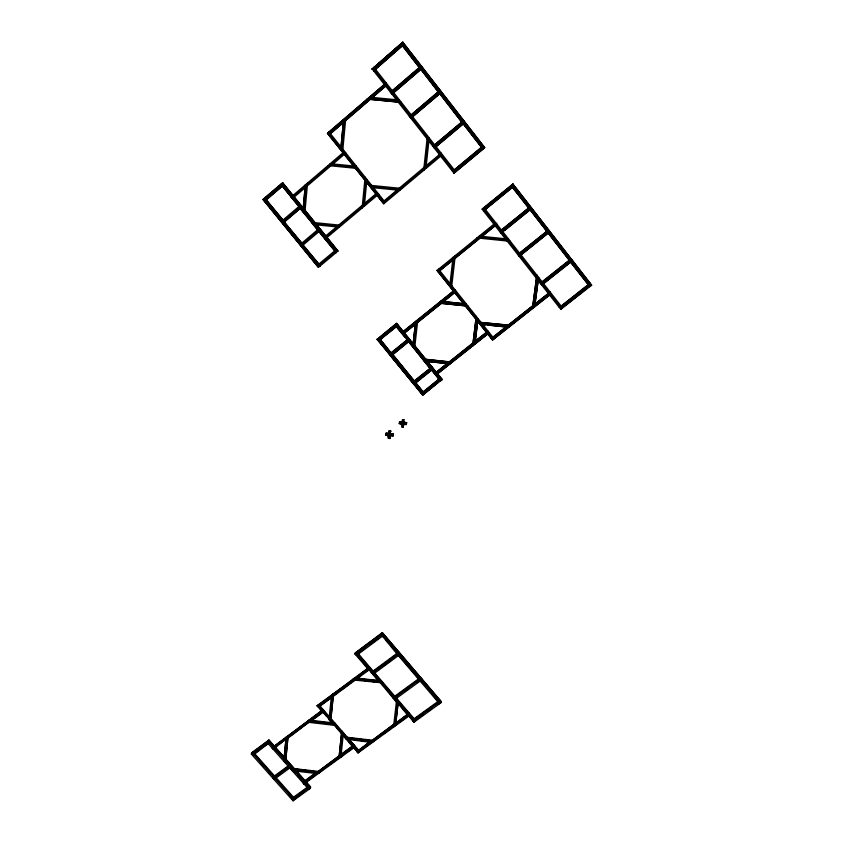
<?xml version="1.0" encoding="UTF-8"?>
<svg xmlns="http://www.w3.org/2000/svg" width="843" height="843" viewBox="0 0 843 843"><rect width="100%" height="100%" fill="white"/><g stroke="black" fill="none" stroke-linecap="round" stroke-linejoin="round"><path stroke-width="1.26" d="M418.792 678.636L418.792 679.511L398.391 655.633L398.423 654.8M333.976 724.653L333.87 725.275L306.778 722.124L309.434 722.114L311.425 720.639L308.833 720.343L311.362 720.955L324.155 711.503L323.027 709.838L271.931 747.899L321.668 710.586L321.562 711.197L317.242 705.528L369.266 667.487L367.632 668.689L355.019 654.042L355.166 652.935L382.406 632.608L441.121 701.365L441.174 702.577L413.839 722.346L413.85 721.092L412.153 719.111M421.163 65.965L390.425 92.34M417.833 319.571L414.566 349.181M412.533 720.354L413.839 721.871L415.473 720.691L414.166 719.174L412.533 720.354L438.212 702.24L439.825 700.133L414.176 718.71L414.155 719.637L396.073 698.626L396.115 697.719L414.64 719.248M417.517 322.574L441.226 303.491M410.246 714.622L408.613 715.802L407.454 714.442L409.076 713.262L410.235 715.085L358.054 752.925L353.754 747.277L348.433 751.145M408.613 715.644L413.839 722.346M409.076 713.262L356.884 751.587L358.338 750.228M422.649 67.872L391.911 94.226L420.668 69.569M415.293 324.365L404.355 333.185M413.249 383.228L411.616 381.099M412.785 347.158L415.61 321.362L412.796 347M412.543 382.364L431.995 366.926L413.576 381.552M398.36 701.281L396.716 698.9L393.512 726.908L395.546 725.423L398.37 700.828M399.413 652.809L373.217 671.913M400.077 653.588L400.035 654.421L372.722 674.611L372.806 673.747L368.981 669.3M396.41 701.471L396.389 702.071L380.024 682.451M395.546 725.423L397.569 723.652M395.81 723.347L407.454 714.295L407.443 714.906L398.065 703.399L395.852 722.556M393.523 726.592L393.786 724.516L395.82 723.031M393.776 724.822L393.797 724.2L371.774 740.786L344.713 737.309L347.305 737.614L348.96 739.501L346.378 739.195L344.713 737.309M397.095 653.241L397.064 654.084L380.741 634.094L383.196 636.971M393.165 697.382L393.123 698.289L420.446 678.309L420.446 677.435L394.218 696.613M388.865 435.346L388.981 433.091L388.56 435.483L388.676 434.092L388.897 435.894L390.509 435.536M390.425 434.145L390.172 435.81L388.444 435.104M389.403 432.596C391.236 432.343 390.604 437.201 389.887 433.323M403.85 423.903L406.263 424.566L402.037 424.018L403.47 424.577M403.765 422.901C411.9 423.449 401.985 420.942 403.818 424.303M403.649 424.672L402.332 423.776M403.755 423.46C402.87 420.246 401.605 423.713 403.702 424.64C403.723 426.769 400.573 424.925 402.406 423.892M403.47 423.639L403.365 425.293L403.776 422.659M403.987 419.74L402.522 419.593L403.987 419.74L403.734 422.817M408.918 338.475L389.413 354.429L409.983 379.097M402.185 423.871L402.259 421.974L403.702 422.522L402.237 422.375L402.522 419.593M382.975 682.935L355.166 680.185L355.23 679.606L353.143 681.155M401.721 424.082L399.319 423.418L401.721 424.082L401.911 422.248L399.477 421.985L399.287 423.818M401.911 422.248L399.477 421.985M401.742 426.811L403.207 426.958L401.742 426.811L402.069 423.713M381.278 681.439L378.349 680.659L380.024 682.598L382.975 682.935L381.31 680.996L357.2 678.678L360.435 675.749M407.158 339.887L396.315 326.694M374.397 740.765L371.795 740.47L369.782 741.935L372.374 742.23L374.418 740.449M441.174 702.577L382.322 633.673L382.406 632.608M304.049 211.287L306.262 185.492M307.569 183.047L304.755 214.101L305.187 210.75M329.834 134.206L343.301 122.614L340.741 149.938L341.067 146.945M340.741 149.938L343.586 119.569M341.805 149.59L344.524 120.085M342.606 152.267L345.851 117.62M283.933 760.786L284.186 758.163L285.84 760.028L285.471 763.147L288.148 735.644L286.093 737.425L283.817 761.282L285.587 762.652M286.167 737.109L284.07 758.658L274.67 748.068L276.925 745.876M284.85 760.565L287.041 737.562M362.09 208.095L365.103 177.093M363.365 205.671L365.883 179.738M364.334 206.208L366.947 179.411M371.478 672.198L371.394 673.062L398.707 652.861L398.739 652.029L372.532 671.428M337.463 692.767L333.28 695.865L330.646 721.587L328.981 719.68L331.51 694.948L331.162 697.962M329.982 719.121L332.342 695.707M373.133 740.302L347.348 737.288L347.263 737.931L330.888 719.195L333.522 693.452L333.227 696.17L320.403 705.412M354.366 679.5L352.574 679.595L354.65 677.793L378.359 680.512L378.317 681.102L368.876 669.5L365.714 671.839M389.94 433.671L393.07 434.682L393.165 433.85L390.72 433.587L390.478 435.852L392.922 436.116L393.007 435.273M322.848 711.935L352.511 746.592L352.585 745.939L341.215 754.211L340.93 756.898L338.939 758.342L341.541 733.305M339.118 756.729L341.794 730.934L341.499 733.631L343.154 735.517M340.056 756.445L342.448 733.389M340.93 756.898L343.449 732.83L341.742 731.25M358.085 752.588L356.926 751.261L358.085 752.588L363.502 748.363M390.488 435.747L385.936 435.367L386.199 433.102L388.981 433.091M367.632 668.689L367.696 668.12M388.37 435.631L388.634 433.365L388.528 434.198L386.083 433.934L386.199 433.102M389.961 437.665L389.866 438.508L388.402 438.349C385.841 433.112 392.385 433.955 390.003 435.947M389.866 435.157L390.699 430.868L389.234 430.71L388.528 434.198L389.013 433.481M389.866 438.508L390.499 434.145L390.256 435.705M358.054 752.925L349.002 741.84M392.922 436.116L393.165 433.85M402.606 334.45L456.295 291.351M423.945 167.472L423.618 170.476L427.412 135.491L427.043 138.916M424.935 168.02L428.149 138.4M425.915 168.558L429.256 137.852M403.502 424.177L403.207 426.958L401.774 426.4M413.86 346.578L416.568 321.973M406.263 424.566L406.442 422.733M455.03 289.771L401.331 333.048L453.429 291.056L436.948 270.329L463.323 303.354M304.513 781.061L302.848 782.715L353.965 745.233L355.135 746.571L353.723 747.604L352.553 746.266L353.976 745.233L355.103 746.898L304.007 784.022L305.672 782.378L304.544 780.892L315.725 772.757L315.609 773.431L292.215 770.744L290.677 768.373L317.59 771.988L339.223 755.665L339.128 756.319M390.478 435.852L390.572 435.009L390.172 435.81M390.625 434.419L390.72 433.587M389.877 433.428L390.035 435.852L390.32 435.136M390.13 436.126L390.709 433.692M390.699 430.868L390.604 431.69L389.139 431.532L389.234 430.71M394.672 724.969L397.38 701.376M449.688 286.378L453.018 257.263L452.68 260.16M450.731 285.988L454.008 257.842M455.315 255.461L451.458 288.538M388.402 438.349L388.507 437.506M388.655 435.968L388.475 434.788L388.56 435.483M388.876 434.566L389.055 433.176M389.129 432.902L389.687 432.554M389.224 434.366L388.602 435.062L388.823 433.45M472.66 345.851L476.263 316.315L472.691 345.957L472.965 342.932L475.252 341.257M473.956 343.554L476.969 318.844M349.002 739.185L358.307 750.555L369.814 741.608L369.75 742.251L346.378 739.195M357.99 654.379L358.096 653.557L373.112 670.996L373.027 671.86L356.705 652.419L358.043 653.968L356.41 655.18L355.072 653.631L356.705 652.419L357.99 654.379L383.66 635.243L382.353 633.272L380.709 634.494M385.936 435.367L386.041 434.524M533.798 306.104L537.549 277.874M535.031 303.944L538.614 277.336L534.683 306.546M343.112 735.844L343.196 735.201M341.13 754.864L341.215 754.211M403.597 422.512L403.428 423.734L402.164 423.639M388.634 434.999C388.096 433.218 391.616 434.798 389.255 434.198M336.515 725.265L334.85 723.368L332.258 723.062L333.923 724.969L336.515 725.265L332.7 724.506M413.049 343.575L396.684 323.301L377.148 339.413L422.67 395.167L442.111 379.287L414.345 345.166M390.53 433.639L388.781 433.639M320.224 771.946L317.653 771.651L315.672 773.094L318.243 773.389L320.277 771.608M329.318 716.666L329.213 717.288L318.601 704.78L319.782 706.128L318.369 707.182L317.189 705.833L318.601 704.78M394.914 324.808L404.714 336.873M318.243 773.389L323.396 769.343M307.505 787.952L291.752 799.385L291.857 798.858L293.164 800.323L294.723 799.196L293.406 797.731L291.752 799.385L293.522 797.215L309.255 785.792L307.6 787.436L308.812 789.427L307.505 787.952L307.695 786.919L304.323 783.126M294.997 769.322L268.97 739.975L251.709 752.778L251.33 754.085L293.058 800.85L310.372 788.3L310.624 786.919L296.736 771.271M309.255 785.792L310.466 787.784L308.812 789.427L289.771 767.984L289.992 766.982M305.703 782.199L310.372 788.3M318.422 706.877L319.782 706.128M304.544 780.892L304.407 781.577L295.082 771.071L295.229 770.397M304.007 784.022L302.943 782.199M311.362 720.955L311.488 720.333L334.903 723.052L332.258 723.062M309.497 721.808L287.842 738.331L287.99 737.699M293.058 800.85L293.343 799.449M319.012 771.461L293.585 768.542L293.438 769.206L285.724 760.523L288.074 735.96M288.675 765.507L288.454 766.498L268.39 743.916L270.087 742.272L268.759 740.776L267.189 741.935L268.527 743.431M440.078 90.296L409.329 116.418M286.019 739.163L273.111 749.227L274.797 747.583L273.617 746.255M274.27 778.5L274.028 779.522L291.33 766.845L291.552 765.844L287.484 768.816M272.953 777.025L272.711 778.047L290.013 765.36L290.234 764.359L273.975 776.287M378.655 340.846L398.065 325.272L380.614 339.255M440.794 91.297L483.84 146.682M378.897 338.001L391.163 353.027L380.393 339.434M273.659 746.097L273.49 746.74L268.622 741.26L268.97 739.975M377.148 339.413L383.807 347.021M441.553 92.193L410.804 118.305L440.552 93.036M270.087 742.272L254.207 754.422L254.491 753.442L274.502 775.887L274.26 776.909L253.026 752.441L254.354 753.937L252.805 755.086L251.477 753.589L253.026 752.441M389.582 436.094L388.707 435.683L388.718 433.903M403.797 423.123L403.523 423.734M388.581 434.956L389.687 435.199M390.372 435.462L390.309 434.777M390.414 433.755L390.288 434.419M432.807 146.345L463.566 120.528M434.64 144.806L412.638 116.745M390.457 434.556L390.298 435.241M434.261 148.199L465.03 122.404M436.105 146.661L455.778 171.709M441.163 153.078L382.469 202.172M388.834 434.113L389.361 433.713M390.53 435.325C389.993 436.843 390.499 434.387 388.76 435.136M338.054 251.035L282.711 182.826L338.001 251.088L318.401 267.442L262.942 199.517L282.489 182.836M440.626 156.261L442.48 154.712L383.744 203.816L377.148 195.471M336.473 249.359L317.042 265.577M402.828 42.15L372.163 69.094L402.828 42.15L484.799 147.63L453.903 173.237L484.736 147.662M372.142 69.031L402.849 42.276M402.48 45.817L404.324 44.078L373.628 70.928L402.469 45.691L419.308 67.556L401.005 44.015M388.855 434.366L389.066 433.534M386.136 82.899L327.432 133.32L343.038 152.762M386.136 82.899L327.432 133.32L353.459 165.818M385.862 84.511L328.949 133.489L383.913 202.32L440.9 154.659M262.942 199.517L282.711 182.826M392.406 90.633L419.182 67.661M391.141 93.204L421.911 66.808M290.972 197.114L344.587 151.392M292.584 197.167L344.439 152.889M345.893 153.036L292.279 198.737L294.196 197.209M281.847 222.468L301.257 205.966M283.68 222.499L302.11 206.841L282.711 223.321M412.301 113.9L439.087 91.139M410.067 117.398L440.836 91.16M300.698 245.555L320.119 229.212M377.422 192.52L323.87 237.473M462.575 121.36L433.797 145.512L411.711 117.462M325.366 237.557L377.274 194.006M433.544 147.251L464.335 121.413M378.718 194.143L325.166 239.075M436.252 146.534L464.029 123.236M483.281 145.797L452.491 171.382L481.364 147.367M482.196 209.201L513.039 183.974L482.038 209.117L560.806 309.381L591.67 285.155L512.86 183.953M512.439 187.325L483.513 210.961L514.388 185.808M436.969 270.445L495.758 222.647M495.431 224.175L438.392 270.529L492.712 338.549L549.784 293.469M495.094 225.703L497.033 224.27L438.212 271.92M439.835 270.74L496.959 224.217M500.415 232.457L531.227 207.494M505.02 230.097L530.848 209.18M377.19 339.255L396.684 323.301M402.849 333.017L454.841 291.13M391.521 352.458L407.896 339.297M390.151 355.135L409.614 339.497M547.529 230.708L517.76 254.607L548.551 229.886M518.561 255.587L549.383 230.845M546.886 234.175L519.172 256.409L549.963 231.709M415.293 381.605L417.348 379.856M419.392 378.349L421.437 376.61M423.481 374.977L428.602 370.92M413.239 383.417L432.712 367.969M542.344 281.688L569.036 260.508M414.967 383.27L421.11 378.402M423.165 376.768L433.397 368.654L413.934 384.471L377.232 339.107M541.101 284.312L571.933 259.865M570.437 262.321L541.691 285.103L572.492 260.687M473.081 342.848L436.147 372.364M475.136 341.215L488.065 331.109L475.21 341.152M436.137 372.184L434.387 373.755L447.064 363.459L424.271 361.131L449.92 363.986L447.075 363.575L449.308 361.816M473.028 343.143L449.319 361.932L422.501 358.949L452.122 362.111M435.873 373.702L487.897 332.521M423.017 391.879L421.279 393.46L440.731 377.685L423.028 392.079M422.67 395.167L438.023 382.522M440.067 380.899L442.111 379.287L422.67 394.766M424.419 393.386L422.67 394.967L414.745 385.061M442.143 379.592L440.404 381.173L439.003 379.445M487.675 333.828L492.575 340.066L551.417 293.606L492.533 339.961L477.907 321.604M383.744 203.816L366.694 182.383M388.939 433.397L386.136 433.523M401.057 424.514L404.703 421.637M385.356 202.468L329.086 131.972M588.92 283.975L561.248 306.157M561.122 306.03L559.278 307.474L588.414 284.829L570.627 262.162L589.805 286.62L588.256 284.723L589.952 283.153M563.535 306.631L560.806 309.381M569.689 301.794L583.029 291.32M585.084 289.718L587.128 288.106M589.183 286.494L591.67 285.155M560.542 309.128L587.234 288.169M589.278 286.578L591.343 284.945L512.797 183.953M560.669 309.255L562.513 307.811L543.767 283.859M589.647 286.515L591.512 285.05M355.019 654.042L382.322 633.673M382.005 636.465L383.691 634.832L382.037 636.065M359.539 652.471L364.661 648.657M370.804 644.063L377.98 638.72M251.614 753.105L268.885 740.302L310.561 787.267M251.33 754.085L268.622 741.26M331.457 695.254L333.48 693.757M317.126 706.128L369.308 667.055L370.446 668.857L368.812 670.069M253.985 753.811L258.179 750.713M264.46 746.055L267.6 743.726M369.065 668.488L318.485 705.981L358.212 751.408L408.844 714.685M340.604 690.449L351.057 682.704M355.198 679.89L352.574 679.595L355.198 679.89L357.232 678.383L354.608 678.088M373.196 672.198L382.627 665.222M384.724 663.662L396.263 655.137M372.1 673.399L399.392 653.22M306.841 721.819L308.833 720.343L311.425 720.649M323.027 709.838L321.615 710.891L322.795 712.24L324.207 711.197M383.291 665.991L390.636 660.564M273.385 747.657L322.911 711.039M279.012 744.337L285.271 739.711M291.541 735.075L301.973 727.361M304.06 725.823L309.276 721.966M314.502 718.11L321.805 712.704M285.935 739.48L287.916 738.015M273.49 778.268L290.782 765.602M278.338 775.518L280.371 774.032M393.797 698.605L421.1 678.647M404.977 691.249L409.171 688.183M416.516 682.809L418.613 681.281M339.181 755.992L341.173 754.538M304.281 782.462L353.849 746.413M306.757 781.44L314.102 776.097M327.548 766.319L334.829 761.039M336.905 759.522L344.165 754.243M353.723 747.604L355.135 746.571M365.472 746.93L379.729 736.592M382.912 734.285L391.405 728.131M399.582 722.198L406.611 717.098M295.303 798.321L299.37 795.381M301.12 794.106L305.472 790.955M415.947 719.89L420.151 716.845M420.615 716.518L423.692 714.284M427.496 711.534L429.593 710.017M429.846 709.838L431.901 708.352M437.991 703.947L441.131 701.671L382.385 632.872L355.135 653.22L362.3 661.544M420.109 680.185L420.109 681.06L439.519 703.768L441.152 702.124L439.846 700.596M389.877 435.757L390.13 435.42M339.329 227.178L313.238 224.544L316.599 224.807M341.552 225.313L311.394 222.278L317.537 229.833L300.129 208.4L310.277 220.56M301.541 246.388L320.751 230.16M390.088 435.262L389.034 435.241M300.076 244.596L319.286 228.358M389.118 434.345L390.119 434.229L389.74 433.713M281.246 221.519L300.635 205.028M370.73 187.473L399.845 190.36M368.886 185.165L402.111 188.463M264.723 201.287L283.975 184.67L266.167 199.844L282.985 220.044L264.839 198M364.85 180.075L355.44 168.284M282.352 186.155L298.886 206.524L282.51 186.356M280.74 184.343L282.226 186.166M399.561 100.022L369.624 97.156M369.908 98.241L398.823 101.034M367.295 99.084L401.426 102.403L367.327 99.126M330.266 163.668L356.441 166.25M330.54 164.764L355.925 167.272M328.032 165.576L358.296 168.568M371.257 186.472L399.519 189.275M508.656 239.085L479.151 236.082M479.446 237.168L507.865 240.023M510.447 241.372L476.811 237.916M313.996 223.543L339.065 226.072M443.471 301.678L454.651 292.489L463.566 303.743L466.421 304.028L440.604 301.309M444.409 301.615L466.39 303.954M440.91 302.352L465.852 304.924M440.91 303.301L465.283 305.798L475.884 319.065M438.36 303.111L468.16 306.178M508.255 325.092L481.142 322.469M480.563 323.343L508.34 326.209M485.399 324.766L480.025 324.302L508.624 327.253L487.981 325.029M424.967 360.267L449.604 362.838M389.181 431.121L390.646 431.279M390.678 434.008L393.112 434.261M390.214 435.388L388.465 434.893M390.52 435.431L392.964 435.694M388.697 434.956L390.183 435.599M390.14 436.021L388.391 435.525M388.454 437.928L389.919 438.086M511.006 185.481L528.761 208.116L512.597 187.525M354.903 678.984L380.657 681.945M357.832 679.901L360.446 680.206M364.366 680.649L368.275 681.102M372.195 681.555L374.808 681.85M290.677 768.373L293.543 768.711M292.9 769.638L317.948 772.515M306.768 771.724L309.328 772.019M292.321 770.239L295.198 770.565L293.585 768.542M308.77 720.649L332.205 723.378L329.855 719.954M309.128 721.229L334.386 724.169M310.782 721.956L314.65 722.409M318.517 722.851L321.099 723.157M326.252 723.758L328.833 724.053M346.842 738.405L372.09 741.355M354.197 739.785L356.8 740.091M360.699 740.544L363.301 740.849M368.496 741.461L371.099 741.756M389.729 433.818L388.749 433.639M344.26 154.385L375.588 193.521M531.838 208.379L501.048 233.311M328.875 135.028L387.453 84.595M483.977 207.663L501.459 230.013M571.09 258.885L540.289 283.322M503.039 231.93L519.594 253.132M345.472 120.591L370.214 99.316M521.206 255.092L542.123 281.857M293.954 797.71L275.819 777.362L275.577 778.384L293.301 798.258M273.606 776.961L252.911 753.768L268.643 742.103L289.349 765.433M274.923 778.437L293.29 799.027L309.033 787.615L290.666 766.909M261.161 763.811L263.764 766.73M268.601 772.146L270.35 774.106M288.928 794.938L291.541 797.868M290.835 767.931L295.05 772.683M297.579 775.528L301.794 780.281M272.057 747.414L273.237 748.742M317.242 705.528L320.877 709.68M323.322 712.483L326.589 716.213M336.494 727.541L338.18 729.458M358.696 750.27L319.845 705.823L319.729 706.434L370.446 668.857L368.855 669.637L367.674 668.267M329.265 716.982L330.93 718.879M358.338 750.228L359.508 751.566M372.258 672.029L356.557 653.799L382.195 634.663L397.907 653.051M373.586 673.578L393.955 697.235M395.272 698.773L414.008 720.523L439.677 701.956L420.942 680.016M391.732 695.412L393.439 697.382M401.942 707.256L404.492 710.227M363.976 663.483L367.306 667.361M375.546 676.929L378.107 679.89M380.657 682.862L383.207 685.823M385.767 688.784L388.317 691.755M390.014 693.726L393.418 697.677M397.011 701.85L394.482 698.91L394.44 699.816L421.763 679.858L421.763 678.984M398.528 703.61L407.959 714.558M409.635 716.518L413.85 721.408M396.4 701.618L398.065 703.547M399.234 654.611L419.614 678.478M385.651 639.837L388.107 642.714M391.373 646.539L393.007 648.457M399.276 655.791L407.759 665.728M409.456 667.709L417.949 677.646M420.931 681.144L422.575 683.062M431.616 693.641L438.181 701.323M438.202 701.787L439.509 703.315M390.688 433.903L390.667 434.113M401.405 421.289L404.345 424.861M423.618 392.416L415.694 382.701L424.419 393.586M281.983 220.824L264.702 199.654L282.352 184.501L299.644 205.808M283.459 222.626L300.835 243.933M302.3 245.713L318.643 265.745L336.315 250.993L319.971 230.845M390.32 353.565L378.77 339.423L396.473 325.113L408.023 339.339M391.732 355.293L413.418 381.868M414.819 383.586L422.849 393.428L440.562 379.424L432.533 369.529M263.343 199.454L267.421 204.459M269.865 207.452L271.499 209.454M273.132 211.456L294.355 237.452M295.988 239.444L316.23 264.249M385.441 349.034L387.896 352.037M415.61 385.989L422.67 394.64M263.09 199.496L318.496 267.357M438.971 379.076L431.648 370.045L440.404 381.173L438.992 379.255M396.642 323.522L442.164 379.782M301.12 207.62L318.506 229.043M409.435 341.078L431.131 367.801M494.135 338.696L438.571 269.149M463.534 303.659L475.473 318.559M475.916 319.16L477.686 321.373M372.048 68.82L453.977 173.226M373.881 67.229L392.206 90.601M391.31 91.465L373.755 69.084L402.669 44.047L420.236 66.65M392.796 93.362L410.235 115.586M435.199 147.409L454.135 171.54L483.081 147.504L464.135 123.131M500.616 230.803L483.777 209.338L512.734 185.65L529.583 207.325M502.049 232.626L518.772 253.943M520.184 255.745L541.322 282.69M542.723 284.481L560.901 307.642L589.879 284.892L571.702 261.509M402.87 42.498L439.993 90.264M421.721 68.568L439.161 91.002M440.636 92.899L462.681 121.255M531.016 209.159L547.75 230.687M549.162 232.51L570.3 259.697M372.501 97.345L385.588 86.081M510.847 325.366L478.287 322.184M486.432 332.279L477.644 321.278M393.744 92.656L411.142 114.743M390.509 434.008L390.53 434.103M388.634 434.588L388.634 435.357M425.662 359.223L422.501 358.949M420.794 69.252L438.223 91.876L420.794 69.252M414.292 380.983L392.627 354.429L414.292 380.983M394.798 696.192L394.756 697.098L374.355 673.399L374.44 672.545L394.798 696.192M410.33 340.214L390.836 356.167L410.33 340.214M408.57 341.626L430.267 368.686L408.57 341.626M305.282 184.954L302.911 211.825L305.356 184.944M478.034 318.538L474.936 344.176L478.034 318.538M536.854 275.081L532.449 308.443L536.854 275.081M439.73 93.615L461.711 122.077L439.73 93.615M463.25 123.858L482.934 149.179L463.25 123.858M336.167 252.615L319.002 231.635L336.167 252.615M320.329 265.819L303.059 245.05L320.329 265.819M530.416 206.546L499.625 231.498L530.416 206.546M489.309 332.669L435.631 375.293L489.361 332.764M550.163 292.026L491.332 338.507L550.163 292.026M301.815 243.132L284.196 221.93L301.815 243.132M530.194 209.949L546.938 231.488L530.194 209.949M548.35 233.311L569.51 260.519L548.35 233.311"/></g></svg>
